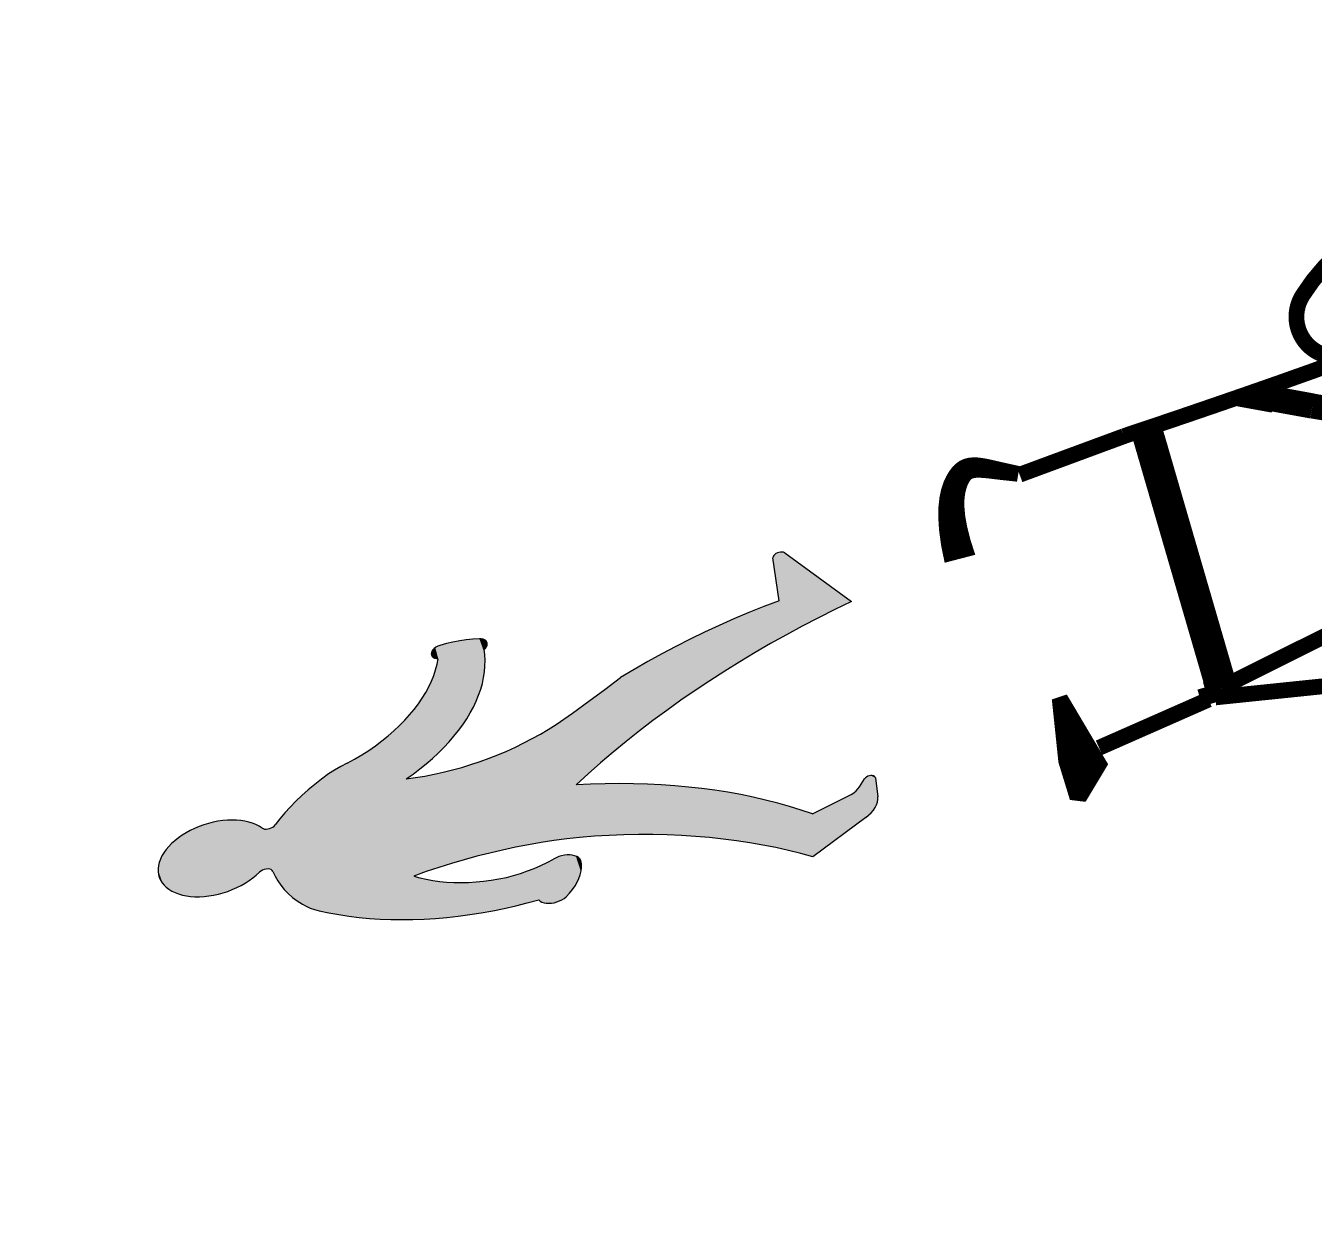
# Model space of a CAD drawing. Extents: x 421500 to 422711, y 436000 to 437000.
# Drawn here: x 421968.627 to 421970.405, y 436556.927 to 436558.573 of the extents above; entities that cross this region are included whole.
import ezdxf

# ---------------------------------------------------------------- set-up
doc = ezdxf.new("R2010")
doc.units = 0
doc.layers.get('0').update_dxf_attribs({"color": 210})
for name, color, linetype in [('Lines', 1, 'Continuous'), ('Pr-Kerb', 2, 'Continuous'), ('Pr-KerbEdge', 8, 'Continuous')]:
    doc.layers.add(name, color=color, linetype=linetype)

# ---------------------------------------------------------------- blocks, each defined once
blk = doc.blocks.new('1057S')
at = {"color": 0}
blk.add_line((-0.0634, 0.4198), (-0.0426, 0.3885), dxfattribs=at)
for points in [[(-0.2212, 1.0983, 0.0208, 0.0219, 0), (-0.2256, 1.1075, 0.0219, 0.0229, 0), (-0.2295, 1.1157, 0.0229, 0.0238, 0), (-0.233, 1.1229, 0.0238, 0.0245, 0), (-0.2361, 1.1292, 0.0245, 0.0252, 0), (-0.2388, 1.1348, 0.0252, 0.0258, 0), (-0.2411, 1.1398, 0.0258, 0.0263, 0), (-0.243, 1.1444, 0.0263, 0.0268, 0), (-0.2445, 1.1486, 0.0268, 0.0272, 0), (-0.2455, 1.1526, 0.0272, 0.0277, 0), (-0.2461, 1.1565, 0.0277, 0.0281, 0), (-0.2461, 1.1602, 0.0281, 0.0285, 0), (-0.2454, 1.164, 0.0285, 0.0289, 0), (-0.2439, 1.1677, 0.0289, 0.0294, 0), (-0.2416, 1.1714, 0.0294, 0.0299, 0), (-0.2384, 1.1753, 0.0299, 0.0305, 0), (-0.2342, 1.1793, 0.0305, 0.0313, 0), (-0.2288, 1.1835, 0.0313, 0.0321, 0), (-0.222, 1.1877, 0.0321, 0.0331, 0), (-0.2135, 1.1917, 0.0331, 0.0343, 0), (-0.203, 1.1954, 0.0343, 0.0357, 0), (-0.1902, 1.1986, 0.0357, 0.0374, 0), (-0.1749, 1.2011, 0.0374, 0.0394, 0), (-0.1566, 1.2028, 0.0394, 0.0417, 0), (-0.1352, 1.2034, 0.0417, 0.0417, 0)], [(0.0763, 1.1285, 0.0208, 0.0625, 0), (0.1717, 1.125, 0.0625, 0.0208, 0), (0.2147, 1.1434, 0.0208, 0.0208, 0)]]:
    blk.add_lwpolyline(points, format="xyseb", dxfattribs=at)
for points, const_width in [([(-0.2301, 0.951), (-0.2197, 1.0969)], 0.0208), ([(0.1345, 0.9406), (0.1553, 1.0969)], 0.0208), ([(-0.303, 0.3156), (-0.2888, 0.3622), (-0.2772, 0.4086), (-0.2678, 0.4547), (-0.2604, 0.5008), (-0.2545, 0.547), (-0.2499, 0.5936), (-0.2462, 0.6405), (-0.2431, 0.688), (-0.2403, 0.7359), (-0.2378, 0.7829), (-0.2356, 0.8273), (-0.2337, 0.8674), (-0.2322, 0.9015), (-0.2311, 0.9279), (-0.2304, 0.945), (-0.2301, 0.951)], 0.0208), ([(0.1241, 0.9198), (0.1241, 0.951)], 0.0125), ([(0.1345, 0.9198), (0.1345, 0.951)], 0.0125), ([(-0.2301, 0.9198), (0.1137, 0.9198)], 0.0417), ([(0.1104, 0.9308), (0.1246, 0.9308)], 0.0208), ([(0.2387, 0.3572), (0.1343, 0.9312)], 0.0208), ([(0.0407, 0.4614), (0.1241, 0.9198)], 0.0208), ([(-0.2093, 0.7531), (-0.2301, 0.7948)], 0.00833), ([(-0.2237, 0.7663), (-0.2287, 0.7776)], 0.0125), ([(-0.2268, 0.778), (-0.2281, 0.7818)], 0.00833), ([(-0.1989, 0.701), (-0.2301, 0.7635)], 0.0333), ([(-0.053, 0.3989), (-0.1989, 0.701)], 0.0329), ([(-0.053, 0.3989), (-0.1989, 0.701)], 0.0125), ([(-0.0239, 0.528), (-0.023, 0.5888)], 0.0417), ([(-0.0332, 0.5861), (-0.029, 0.5912), (-0.0248, 0.5947), (-0.0197, 0.5947), (-0.0168, 0.5917), (-0.0143, 0.5859)], 0.0125), ([(-0.0098, 0.4843), (-0.0292, 0.5398)], 0.0189), ([(-0.0634, 0.3989), (-0.053, 0.3677)], 0.0125), ([(0.2387, 0.3572), (0.2491, 0.3156)], 0.0208), ([(0.072, 0.3156), (0.2387, 0.3156)], 0.0417), ([(0.2491, 0.3156), (0.2387, 0.2947)], 0.0125), ([(0.0312, 0.1547), (0.0507, 0.1175)], 0.0189), ([(0.0507, 0.123), (0.0507, 0.065)], 0.0417), ([(0.0437, 0.0645), (0.0475, 0.0557), (0.053, 0.0547), (0.0577, 0.0609), (0.0627, 0.0713)], 0.0125)]:
    blk.add_lwpolyline(points, dxfattribs=dict(at, const_width=const_width))
at = {"color": 0, "const_width": 0.0208}
for points in [[(-0.303, 0.6906, 0.213749), (-0.3425, 0.6729, 0.093897), (-0.3915, 0.5914, 0.050566), (-0.4176, 0.4904, 0.037992), (-0.4282, 0.352, 0.037992), (-0.4176, 0.2137, 0.050566), (-0.3915, 0.1126, 0.093897), (-0.3425, 0.0312, 0.213749), (-0.303, 0.0135, 0.213749), (-0.2635, 0.0312, 0.093897), (-0.2146, 0.1126, 0.050566), (-0.1884, 0.2137, 0.037992), (-0.1779, 0.352, 0.037992), (-0.1884, 0.4904, 0.050566), (-0.2146, 0.5914, 0.093897), (-0.2635, 0.6729, 0.213749)], [(0.2387, 0.6906, 0.213749), (0.1992, 0.6729, 0.093897), (0.1502, 0.5914, 0.050566), (0.1241, 0.4904, 0.037992), (0.1136, 0.352, 0.037992), (0.1241, 0.2137, 0.050566), (0.1502, 0.1126, 0.093897), (0.1992, 0.0312, 0.213749), (0.2387, 0.0135, 0.213749), (0.2782, 0.0312, 0.093897), (0.3271, 0.1126, 0.050566), (0.3533, 0.2137, 0.037992), (0.3638, 0.352, 0.037992), (0.3533, 0.4904, 0.050566), (0.3271, 0.5914, 0.093897), (0.2782, 0.6729, 0.213749)], [(0.0095, 0.4823, 0.211848), (-0.0103, 0.4735, 0.094525), (-0.0347, 0.4334, 0.051213), (-0.0478, 0.3837, 0.038544), (-0.053, 0.3156, 0.038544), (-0.0478, 0.2475, 0.051213), (-0.0347, 0.1977, 0.094525), (-0.0103, 0.1577, 0.211848), (0.0095, 0.1489, 0.211848), (0.0293, 0.1577, 0.094525), (0.0537, 0.1977, 0.051213), (0.0667, 0.2475, 0.038544), (0.072, 0.3156, 0.038544), (0.0667, 0.3837, 0.051213), (0.0537, 0.4334, 0.094525), (0.0293, 0.4735, 0.211848)]]:
    blk.add_lwpolyline(points, format="xyb", close=True, dxfattribs=at)
at = {"color": 0}
for points in [[(-0.0383, 0.5868), (-0.0377, 0.5884), (-0.0371, 0.5898), (-0.0365, 0.5911), (-0.0358, 0.5922), (-0.0352, 0.5931), (-0.0346, 0.594), (-0.034, 0.5948), (-0.0334, 0.5955), (-0.0328, 0.5961), (-0.0322, 0.5967), (-0.0316, 0.5972), (-0.031, 0.5977), (-0.0305, 0.5981), (-0.0299, 0.5985), (-0.0293, 0.5989), (-0.0287, 0.5992), (-0.0281, 0.5995), (-0.0275, 0.5998), (-0.027, 0.6001), (-0.0264, 0.6004), (-0.0258, 0.6006), (-0.0252, 0.6007), (-0.0246, 0.6009), (-0.024, 0.601), (-0.0233, 0.601), (-0.0227, 0.601), (-0.0221, 0.601), (-0.0214, 0.6009), (-0.0208, 0.6008), (-0.0202, 0.6007), (-0.0196, 0.6005), (-0.0191, 0.6003), (-0.0186, 0.6001), (-0.0181, 0.5999), (-0.0176, 0.5996), (-0.0171, 0.5994), (-0.0167, 0.5991), (-0.0163, 0.5988), (-0.0159, 0.5984), (-0.0155, 0.5981), (-0.0152, 0.5978), (-0.0148, 0.5974), (-0.0144, 0.5971), (-0.0141, 0.5967), (-0.0137, 0.5963), (-0.0134, 0.5958), (-0.013, 0.5953), (-0.0126, 0.5947), (-0.0122, 0.5941), (-0.0118, 0.5934), (-0.0114, 0.5927), (-0.011, 0.5919), (-0.0105, 0.5911), (-0.0101, 0.5902), (-0.0096, 0.5893), (-0.0091, 0.5884)], [(0.0355, 0.065), (0.036, 0.0622), (0.0367, 0.0597), (0.0374, 0.0577), (0.0382, 0.0559), (0.0391, 0.0543), (0.04, 0.053), (0.0409, 0.0518), (0.0418, 0.0507), (0.0427, 0.0498), (0.0436, 0.0488), (0.0444, 0.048), (0.0453, 0.0472), (0.046, 0.0466), (0.0468, 0.0459), (0.0475, 0.0454), (0.0482, 0.045), (0.0488, 0.0446), (0.0494, 0.0443), (0.05, 0.0441), (0.0506, 0.044), (0.0511, 0.044), (0.0517, 0.044), (0.0523, 0.0442), (0.0529, 0.0444), (0.0535, 0.0446), (0.0541, 0.045), (0.0548, 0.0454), (0.0555, 0.046), (0.0563, 0.0467), (0.0571, 0.0474), (0.058, 0.0483), (0.0589, 0.0494), (0.0598, 0.0506), (0.0608, 0.052), (0.0619, 0.0535), (0.0631, 0.0553), (0.0643, 0.0573), (0.0656, 0.0596), (0.0669, 0.0621), (0.0684, 0.065)]]:
    blk.add_lwpolyline(points, dxfattribs=at)
for points in [[(-0.0387, 0.5873), (-0.0364, 0.5913), (-0.0334, 0.5962), (-0.0287, 0.5994)], [(-0.0334, 0.5962), (-0.0287, 0.5994), (-0.0241, 0.601), (-0.0184, 0.6006)], [(-0.0241, 0.601), (-0.0184, 0.6006), (-0.0148, 0.5982), (-0.0124, 0.5953)], [(-0.0148, 0.5982), (-0.0124, 0.5953), (-0.0101, 0.5909), (-0.0087, 0.5884)], [(0.0355, 0.0644), (0.0377, 0.0559), (0.0416, 0.0494), (0.0486, 0.0441)], [(0.0526, 0.0441), (0.0578, 0.0478), (0.0622, 0.0527), (0.0635, 0.0569)], [(0.0622, 0.0527), (0.0635, 0.0569), (0.0666, 0.0618), (0.0675, 0.065)], [(0.0416, 0.0494), (0.0486, 0.0441), (0.0526, 0.0441), (0.0578, 0.0478)]]:
    blk.add_solid(points, dxfattribs=at)
blk = doc.blocks.new('*U26')
at = {"linetype": 'Continuous'}
for points in [[(189.9161, 96.9712), (189.9133, 96.9686), (189.9591, 96.9709)], [(189.9591, 96.9709), (189.9133, 96.9686), (189.9619, 96.9683)], [(189.919, 96.9735), (189.9161, 96.9712), (189.9562, 96.9732)], [(189.9562, 96.9732), (189.9161, 96.9712), (189.9591, 96.9709)], [(189.9219, 96.9754), (189.919, 96.9735), (189.9532, 96.9752)], [(189.9532, 96.9752), (189.919, 96.9735), (189.9562, 96.9732)], [(189.925, 96.977), (189.9219, 96.9754), (189.9502, 96.9768)], [(189.9502, 96.9768), (189.9219, 96.9754), (189.9532, 96.9752)], [(189.9281, 96.9783), (189.925, 96.977), (189.9471, 96.9781)], [(189.9471, 96.9781), (189.925, 96.977), (189.9502, 96.9768)], [(189.9312, 96.9792), (189.9281, 96.9783), (189.944, 96.9791)], [(189.944, 96.9791), (189.9281, 96.9783), (189.9471, 96.9781)], [(189.9344, 96.9797), (189.9312, 96.9792), (189.9408, 96.9796)], [(189.9408, 96.9796), (189.9312, 96.9792), (189.944, 96.9791)], [(189.9376, 96.9798), (189.9344, 96.9797), (189.9408, 96.9796)], [(189.9034, 96.9553), (189.9013, 96.9513), (189.9717, 96.9548)], [(189.9717, 96.9548), (189.9013, 96.9513), (189.9738, 96.9508)], [(189.9057, 96.959), (189.9034, 96.9553), (189.9694, 96.9586)], [(189.9694, 96.9586), (189.9034, 96.9553), (189.9717, 96.9548)], [(189.9081, 96.9625), (189.9057, 96.959), (189.967, 96.9621)], [(189.967, 96.9621), (189.9057, 96.959), (189.9694, 96.9586)], [(189.9106, 96.9657), (189.9081, 96.9625), (189.9645, 96.9653)], [(189.9645, 96.9653), (189.9081, 96.9625), (189.967, 96.9621)], [(189.9133, 96.9686), (189.9106, 96.9657), (189.9619, 96.9683)], [(189.9619, 96.9683), (189.9106, 96.9657), (189.9645, 96.9653)], [(189.896, 96.938), (189.8947, 96.9332), (189.9789, 96.9374)], [(189.9789, 96.9374), (189.8947, 96.9332), (189.9803, 96.9325)], [(189.8976, 96.9426), (189.896, 96.938), (189.9774, 96.942)], [(189.9774, 96.942), (189.896, 96.938), (189.9789, 96.9374)], [(189.8994, 96.9471), (189.8976, 96.9426), (189.9757, 96.9465)], [(189.9757, 96.9465), (189.8976, 96.9426), (189.9774, 96.942)], [(189.9013, 96.9513), (189.8994, 96.9471), (189.9738, 96.9508)], [(189.9738, 96.9508), (189.8994, 96.9471), (189.9757, 96.9465)], [(189.8925, 96.9232), (189.8918, 96.918), (189.9824, 96.9225)], [(189.9824, 96.9225), (189.8918, 96.918), (189.9831, 96.9173)], [(189.8935, 96.9282), (189.8925, 96.9232), (189.9814, 96.9276)], [(189.9814, 96.9276), (189.8925, 96.9232), (189.9824, 96.9225)], [(189.8947, 96.9332), (189.8935, 96.9282), (189.9803, 96.9325)], [(189.9803, 96.9325), (189.8935, 96.9282), (189.9814, 96.9276)], [(189.8909, 96.9075), (189.8908, 96.9021), (189.9839, 96.9068)], [(189.9839, 96.9068), (189.8908, 96.9021), (189.984, 96.9015)], [(189.8912, 96.9128), (189.8909, 96.9075), (189.9836, 96.9121)], [(189.9836, 96.9121), (189.8909, 96.9075), (189.9839, 96.9068)], [(189.8918, 96.918), (189.8912, 96.9128), (189.9831, 96.9173)], [(189.9831, 96.9173), (189.8912, 96.9128), (189.9836, 96.9121)], [(189.8908, 96.9021), (189.8909, 96.8968), (189.984, 96.9015)], [(189.984, 96.9015), (189.8909, 96.8968), (189.9839, 96.8961)], [(189.8909, 96.8968), (189.8912, 96.8915), (189.9839, 96.8961)], [(189.9839, 96.8961), (189.8912, 96.8915), (189.9835, 96.8909)], [(189.8912, 96.8915), (189.8918, 96.8863), (189.9835, 96.8909)], [(189.9835, 96.8909), (189.8918, 96.8863), (189.9829, 96.8856)], [(189.8918, 96.8863), (189.8925, 96.8811), (189.9829, 96.8856)], [(189.9829, 96.8856), (189.8925, 96.8811), (189.9821, 96.8805)], [(189.8925, 96.8811), (189.8935, 96.8761), (189.9821, 96.8805)], [(189.9821, 96.8805), (189.8935, 96.8761), (189.9811, 96.8754)], [(189.8935, 96.8761), (189.8947, 96.8711), (189.9811, 96.8754)], [(189.9811, 96.8754), (189.8947, 96.8711), (189.9799, 96.8705)], [(189.8947, 96.8711), (189.8961, 96.8663), (189.9799, 96.8705)], [(189.9799, 96.8705), (189.8961, 96.8663), (189.9785, 96.8657)], [(189.8961, 96.8663), (189.8976, 96.8617), (189.9785, 96.8657)], [(189.9785, 96.8657), (189.8976, 96.8617), (189.9769, 96.8611)], [(189.8976, 96.8617), (189.8994, 96.8572), (189.9769, 96.8611)], [(189.9769, 96.8611), (189.8994, 96.8572), (189.9752, 96.8567)], [(189.8994, 96.8572), (189.9013, 96.853), (189.9752, 96.8567)], [(189.9752, 96.8567), (189.9013, 96.853), (189.9732, 96.8525)], [(189.9013, 96.853), (189.9034, 96.849), (189.9732, 96.8525)], [(189.9732, 96.8525), (189.9034, 96.849), (189.9725, 96.8509)], [(189.9725, 96.8509), (189.9034, 96.849), (189.9721, 96.8491)], [(189.9721, 96.8491), (189.9034, 96.849), (189.9718, 96.8472)], [(189.9034, 96.849), (189.9057, 96.8453), (189.9718, 96.8472)], [(189.9718, 96.8472), (189.9057, 96.8453), (189.9718, 96.8452)], [(189.9057, 96.8453), (189.9081, 96.8418), (189.9718, 96.8452)], [(189.9718, 96.8452), (189.9081, 96.8418), (189.9719, 96.8433)], [(189.9719, 96.8433), (189.9081, 96.8418), (189.9723, 96.8415)], [(189.9081, 96.8418), (189.9107, 96.8386), (189.9723, 96.8415)], [(189.9723, 96.8415), (189.9107, 96.8386), (189.9729, 96.8398)], [(189.9729, 96.8398), (189.9107, 96.8386), (189.9736, 96.8383)], [(189.9107, 96.8386), (189.9133, 96.8357), (189.9736, 96.8383)], [(189.9736, 96.8383), (189.9133, 96.8357), (189.9745, 96.837)], [(189.9745, 96.837), (189.9133, 96.8357), (189.9756, 96.8361)], [(189.9756, 96.8361), (189.9133, 96.8357), (189.9767, 96.8355)], [(189.9133, 96.8357), (189.9161, 96.8331), (189.9767, 96.8355)], [(189.9767, 96.8355), (189.9161, 96.8331), (189.9778, 96.8353)], [(189.9778, 96.8353), (189.9161, 96.8331), (189.9829, 96.8348)], [(189.9829, 96.8348), (189.9161, 96.8331), (189.9879, 96.834)], [(189.9879, 96.834), (189.9161, 96.8331), (189.9929, 96.8329)], [(189.9161, 96.8331), (189.919, 96.8308), (189.9929, 96.8329)], [(189.9929, 96.8329), (189.919, 96.8308), (189.9979, 96.8314)], [(189.9979, 96.8314), (189.919, 96.8308), (190.0029, 96.8296)], [(189.919, 96.8308), (189.92, 96.8299), (190.0029, 96.8296)], [(189.92, 96.8299), (189.9209, 96.8287), (190.0029, 96.8296)], [(190.0029, 96.8296), (189.9209, 96.8287), (190.0078, 96.8275)], [(189.9209, 96.8287), (189.9217, 96.8272), (190.0078, 96.8275)], [(190.0078, 96.8275), (189.9217, 96.8272), (190.0126, 96.825)], [(189.9217, 96.8272), (189.9222, 96.8255), (190.0126, 96.825)], [(189.9225, 96.818), (189.9221, 96.8162), (190.0267, 96.8157)], [(189.9222, 96.8255), (189.9226, 96.8237), (190.0126, 96.825)], [(189.9228, 96.8199), (189.9225, 96.818), (190.0221, 96.8191)], [(190.0221, 96.8191), (189.9225, 96.818), (190.0267, 96.8157)], [(190.0126, 96.825), (189.9226, 96.8237), (190.0174, 96.8222)], [(189.9226, 96.8237), (189.9228, 96.8218), (190.0174, 96.8222)], [(190.0174, 96.8222), (189.9228, 96.8218), (190.0221, 96.8191)], [(189.9228, 96.8218), (189.9228, 96.8199), (190.0221, 96.8191)], [(189.9161, 96.8064), (189.9116, 96.7992), (190.0392, 96.8038)], [(190.0392, 96.8038), (189.9116, 96.7992), (190.0416, 96.8006)], [(189.9206, 96.8132), (189.9161, 96.8064), (190.0312, 96.8119)], [(190.0312, 96.8119), (189.9161, 96.8064), (190.034, 96.8094)], [(190.034, 96.8094), (189.9161, 96.8064), (190.0366, 96.8067)], [(190.0366, 96.8067), (189.9161, 96.8064), (190.0392, 96.8038)], [(189.9214, 96.8146), (189.9206, 96.8132), (190.0312, 96.8119)], [(189.9221, 96.8162), (189.9214, 96.8146), (190.0267, 96.8157)], [(190.0267, 96.8157), (189.9214, 96.8146), (190.0312, 96.8119)], [(189.9032, 96.7842), (189.8992, 96.7764), (190.0568, 96.7756)], [(189.9073, 96.7919), (189.9032, 96.7842), (190.0516, 96.7848)], [(190.0516, 96.7848), (189.9032, 96.7842), (190.0568, 96.7756)], [(189.9116, 96.7992), (189.9073, 96.7919), (190.044, 96.7973)], [(190.044, 96.7973), (189.9073, 96.7919), (190.0463, 96.7937)], [(190.0463, 96.7937), (189.9073, 96.7919), (190.0516, 96.7848)], [(190.0416, 96.8006), (189.9116, 96.7992), (190.044, 96.7973)], [(189.8954, 96.7683), (189.8917, 96.76), (190.0618, 96.7661)], [(189.8992, 96.7764), (189.8954, 96.7683), (190.0568, 96.7756)], [(190.0568, 96.7756), (189.8954, 96.7683), (190.0618, 96.7661)], [(189.8882, 96.7515), (189.8849, 96.7428), (190.0712, 96.7466)], [(189.8917, 96.76), (189.8882, 96.7515), (190.0666, 96.7565)], [(190.0666, 96.7565), (189.8882, 96.7515), (190.0712, 96.7466)], [(190.0618, 96.7661), (189.8917, 96.76), (190.0666, 96.7565)], [(189.8818, 96.734), (189.8789, 96.7249), (190.08, 96.7261)], [(189.8849, 96.7428), (189.8818, 96.734), (190.0757, 96.7364)], [(190.0757, 96.7364), (189.8818, 96.734), (190.08, 96.7261)], [(190.0712, 96.7466), (189.8849, 96.7428), (190.0757, 96.7364)], [(189.8774, 96.7196), (189.8762, 96.7142), (190.0842, 96.7156)], [(189.8789, 96.7249), (189.8774, 96.7196), (190.0842, 96.7156)], [(190.08, 96.7261), (189.8789, 96.7249), (190.0842, 96.7156)], [(189.8742, 96.703), (189.8735, 96.6973), (190.0919, 96.6939)], [(189.8751, 96.7087), (189.8742, 96.703), (190.0881, 96.7049)], [(190.0881, 96.7049), (189.8742, 96.703), (190.0919, 96.6939)], [(189.8762, 96.7142), (189.8751, 96.7087), (190.0881, 96.7049)], [(190.0842, 96.7156), (189.8762, 96.7142), (190.0881, 96.7049)], [(189.8718, 96.6885), (189.87, 96.6799), (190.0954, 96.6829)], [(190.0954, 96.6829), (189.87, 96.6799), (190.0988, 96.6716)], [(189.8735, 96.6973), (189.8718, 96.6885), (190.0919, 96.6939)], [(190.0919, 96.6939), (189.8718, 96.6885), (190.0954, 96.6829)], [(189.8679, 96.6713), (189.8657, 96.6629), (190.0423, 96.661)], [(189.87, 96.6799), (189.8679, 96.6713), (190.0988, 96.6716)], [(190.0988, 96.6716), (189.8679, 96.6713), (190.102, 96.6602)], [(189.8679, 96.6713), (190.0423, 96.661), (190.102, 96.6602)], [(189.8632, 96.6547), (189.8606, 96.6466), (190.042, 96.6468)], [(189.8657, 96.6629), (189.8632, 96.6547), (190.0423, 96.661)], [(190.0423, 96.661), (189.8632, 96.6547), (190.042, 96.6468)], [(190.0423, 96.661), (190.0459, 96.6557), (190.102, 96.6602)], [(190.102, 96.6602), (190.0459, 96.6557), (190.105, 96.6486)], [(190.0459, 96.6557), (190.0494, 96.6502), (190.105, 96.6486)], [(190.0494, 96.6502), (190.0528, 96.6444), (190.105, 96.6486)], [(190.105, 96.6486), (190.0528, 96.6444), (190.1078, 96.6369)], [(189.8547, 96.631), (189.8515, 96.6235), (189.9176, 96.63)], [(189.8577, 96.6387), (189.8547, 96.631), (190.0419, 96.6326)], [(190.0419, 96.6326), (189.8547, 96.631), (189.9176, 96.63)], [(189.8606, 96.6466), (189.8577, 96.6387), (190.0419, 96.6326)], [(190.042, 96.6468), (189.8606, 96.6466), (190.0419, 96.6326)], [(190.0419, 96.6326), (189.9176, 96.63), (190.042, 96.6184)], [(190.0528, 96.6444), (190.056, 96.6385), (190.1078, 96.6369)], [(190.056, 96.6385), (190.059, 96.6323), (190.1078, 96.6369)], [(190.1078, 96.6369), (190.059, 96.6323), (190.1103, 96.6251)], [(190.059, 96.6323), (190.0619, 96.6259), (190.1103, 96.6251)], [(189.8481, 96.6162), (189.8445, 96.6092), (189.9121, 96.6125)], [(189.8515, 96.6235), (189.8481, 96.6162), (189.9149, 96.6211)], [(189.9149, 96.6211), (189.8481, 96.6162), (189.9121, 96.6125)], [(189.9176, 96.63), (189.8515, 96.6235), (189.9149, 96.6211)], [(189.9176, 96.63), (189.9194, 96.6202), (190.042, 96.6184)], [(189.9194, 96.6202), (189.921, 96.6103), (190.042, 96.6184)], [(190.042, 96.6184), (189.921, 96.6103), (190.0423, 96.6042)], [(190.0619, 96.6259), (190.0647, 96.6193), (190.1103, 96.6251)], [(190.1103, 96.6251), (190.0647, 96.6193), (190.1127, 96.6131)], [(190.0647, 96.6193), (190.0673, 96.6125), (190.1127, 96.6131)], [(189.8408, 96.6024), (189.8369, 96.5958), (189.9058, 96.5958)], [(189.8445, 96.6092), (189.8408, 96.6024), (189.9091, 96.604)], [(189.9091, 96.604), (189.8408, 96.6024), (189.9058, 96.5958)], [(189.9121, 96.6125), (189.8445, 96.6092), (189.9091, 96.604)], [(189.921, 96.6103), (189.9225, 96.6004), (190.0423, 96.6042)], [(190.0423, 96.6042), (189.9225, 96.6004), (190.0429, 96.59)], [(189.9225, 96.6004), (189.9237, 96.5903), (190.0429, 96.59)], [(190.1127, 96.6131), (190.0673, 96.6125), (190.1149, 96.6011)], [(190.0673, 96.6125), (190.0697, 96.6056), (190.1149, 96.6011)], [(190.0697, 96.6056), (190.0719, 96.5985), (190.1149, 96.6011)], [(190.1149, 96.6011), (190.0719, 96.5985), (190.1168, 96.5889)], [(190.0719, 96.5985), (190.074, 96.5913), (190.1168, 96.5889)], [(189.8287, 96.5835), (189.8244, 96.5777), (189.8989, 96.5798)], [(189.8329, 96.5895), (189.8287, 96.5835), (189.9025, 96.5877)], [(189.9025, 96.5877), (189.8287, 96.5835), (189.8989, 96.5798)], [(189.9058, 96.5958), (189.8329, 96.5895), (189.9025, 96.5877)], [(189.8369, 96.5958), (189.8329, 96.5895), (189.9058, 96.5958)], [(189.9237, 96.5903), (189.9247, 96.5802), (190.0429, 96.59)], [(190.0429, 96.59), (189.9247, 96.5802), (190.0437, 96.5758)], [(189.9247, 96.5802), (189.9255, 96.5701), (190.0437, 96.5758)], [(190.074, 96.5913), (190.0759, 96.5839), (190.1168, 96.5889)], [(190.1168, 96.5889), (190.0759, 96.5839), (190.1186, 96.5767)], [(190.0759, 96.5839), (190.0776, 96.5764), (190.1186, 96.5767)], [(189.8154, 96.5671), (189.8107, 96.5622), (189.8912, 96.5648)], [(189.8912, 96.5648), (189.8107, 96.5622), (189.8872, 96.5576)], [(189.82, 96.5723), (189.8154, 96.5671), (189.8951, 96.5722)], [(189.8951, 96.5722), (189.8154, 96.5671), (189.8912, 96.5648)], [(189.8244, 96.5777), (189.82, 96.5723), (189.8951, 96.5722)], [(189.8989, 96.5798), (189.8244, 96.5777), (189.8951, 96.5722)], [(190.0437, 96.5758), (189.9255, 96.5701), (190.0446, 96.5617)], [(189.9255, 96.5701), (189.926, 96.5599), (190.0446, 96.5617)], [(190.1186, 96.5767), (190.0776, 96.5764), (190.1201, 96.5644)], [(190.0776, 96.5764), (190.0792, 96.5688), (190.1201, 96.5644)], [(190.0792, 96.5688), (190.0805, 96.5611), (190.1201, 96.5644)], [(190.1201, 96.5644), (190.0805, 96.5611), (190.1214, 96.552)], [(189.7702, 96.5461), (189.769, 96.5452), (189.7766, 96.5457)], [(189.7714, 96.5467), (189.7702, 96.5461), (189.7754, 96.5464)], [(189.7754, 96.5464), (189.7702, 96.5461), (189.7766, 96.5457)], [(189.7741, 96.5469), (189.7714, 96.5467), (189.7754, 96.5464)], [(189.7728, 96.5469), (189.7714, 96.5467), (189.7741, 96.5469)], [(189.7909, 96.546), (189.7857, 96.5428), (189.8786, 96.5441)], [(189.796, 96.5496), (189.7909, 96.546), (189.8786, 96.5441)], [(189.801, 96.5535), (189.796, 96.5496), (189.8829, 96.5507)], [(189.8829, 96.5507), (189.796, 96.5496), (189.8786, 96.5441)], [(189.8059, 96.5577), (189.801, 96.5535), (189.8872, 96.5576)], [(189.8872, 96.5576), (189.801, 96.5535), (189.8829, 96.5507)], [(189.8107, 96.5622), (189.8059, 96.5577), (189.8872, 96.5576)], [(190.0446, 96.5617), (189.926, 96.5599), (190.0458, 96.5476)], [(189.926, 96.5599), (189.9264, 96.5497), (190.0458, 96.5476)], [(189.9264, 96.5497), (189.9265, 96.5395), (190.0458, 96.5476)], [(190.0458, 96.5476), (189.9265, 96.5395), (190.0472, 96.5336)], [(190.0805, 96.5611), (190.0816, 96.5533), (190.1214, 96.552)], [(190.0816, 96.5533), (190.0826, 96.5454), (190.1214, 96.552)], [(190.1214, 96.552), (190.0826, 96.5454), (190.1225, 96.5395)], [(189.7646, 96.5348), (189.7645, 96.5326), (189.8694, 96.5316)], [(189.7645, 96.5326), (189.7649, 96.5258), (189.8694, 96.5316)], [(189.7649, 96.5369), (189.7646, 96.5348), (189.8694, 96.5316)], [(189.7654, 96.539), (189.7649, 96.5369), (189.8741, 96.5377)], [(189.8741, 96.5377), (189.7649, 96.5369), (189.8694, 96.5316)], [(189.8694, 96.5316), (189.7649, 96.5258), (189.8646, 96.5258)], [(189.7661, 96.5408), (189.7654, 96.539), (189.7805, 96.5399)], [(189.7805, 96.5399), (189.7654, 96.539), (189.8741, 96.5377)], [(189.7669, 96.5425), (189.7661, 96.5408), (189.7797, 96.5417)], [(189.7797, 96.5417), (189.7661, 96.5408), (189.7805, 96.5399)], [(189.7679, 96.544), (189.7669, 96.5425), (189.7788, 96.5433)], [(189.7788, 96.5433), (189.7669, 96.5425), (189.7797, 96.5417)], [(189.769, 96.5452), (189.7679, 96.544), (189.7778, 96.5446)], [(189.7778, 96.5446), (189.7679, 96.544), (189.7788, 96.5433)], [(189.7766, 96.5457), (189.769, 96.5452), (189.7778, 96.5446)], [(189.7857, 96.5428), (189.7805, 96.5399), (189.8741, 96.5377)], [(189.8786, 96.5441), (189.7857, 96.5428), (189.8741, 96.5377)], [(189.9265, 96.5292), (189.9262, 96.519), (190.0488, 96.5197)], [(189.9265, 96.5395), (189.9265, 96.5292), (190.0472, 96.5336)], [(190.0472, 96.5336), (189.9265, 96.5292), (190.0488, 96.5197)], [(190.0826, 96.5454), (190.0831, 96.538), (190.1225, 96.5395)], [(190.1225, 96.5395), (190.0831, 96.538), (190.1234, 96.527)], [(190.0831, 96.538), (190.0833, 96.5306), (190.1234, 96.527)], [(190.0833, 96.5306), (190.0834, 96.5231), (190.1234, 96.527)], [(189.7649, 96.5258), (189.7654, 96.5191), (189.8597, 96.5203)], [(189.8646, 96.5258), (189.7649, 96.5258), (189.8597, 96.5203)], [(189.8597, 96.5203), (189.7654, 96.5191), (189.8547, 96.5151)], [(189.7654, 96.5191), (189.7662, 96.5124), (189.8547, 96.5151)], [(189.8547, 96.5151), (189.7662, 96.5124), (189.8496, 96.5103)], [(189.7662, 96.5124), (189.7671, 96.5057), (189.8496, 96.5103)], [(189.9262, 96.519), (189.9257, 96.5088), (190.0507, 96.5058)], [(190.0488, 96.5197), (189.9262, 96.519), (190.0507, 96.5058)], [(190.0832, 96.5157), (190.0828, 96.5082), (190.1241, 96.5145)], [(190.1241, 96.5145), (190.0828, 96.5082), (190.1256, 96.5136)], [(190.1256, 96.5136), (190.0828, 96.5082), (190.1271, 96.5124)], [(190.1271, 96.5124), (190.0828, 96.5082), (190.1285, 96.5109)], [(190.0834, 96.5231), (190.0832, 96.5157), (190.1241, 96.5145)], [(190.1234, 96.527), (190.0834, 96.5231), (190.1241, 96.5145)], [(189.8496, 96.5103), (189.7671, 96.5057), (189.8443, 96.5057)], [(189.7671, 96.5057), (189.7682, 96.4992), (189.8443, 96.5057)], [(189.8443, 96.5057), (189.7682, 96.4992), (189.839, 96.5015)], [(189.839, 96.5015), (189.7682, 96.4992), (189.8335, 96.4975)], [(189.7682, 96.4992), (189.7695, 96.4927), (189.8335, 96.4975)], [(189.8335, 96.4975), (189.7695, 96.4927), (189.828, 96.494)], [(189.925, 96.4986), (189.9241, 96.4885), (190.0527, 96.492)], [(189.9257, 96.5088), (189.925, 96.4986), (190.0507, 96.5058)], [(190.0507, 96.5058), (189.925, 96.4986), (190.0527, 96.492)], [(190.0822, 96.5008), (190.0814, 96.4935), (190.1334, 96.5)], [(190.1334, 96.5), (190.0814, 96.4935), (190.1338, 96.4974)], [(190.1338, 96.4974), (190.0814, 96.4935), (190.1341, 96.4947)], [(190.0828, 96.5082), (190.0822, 96.5008), (190.1309, 96.5072)], [(190.1309, 96.5072), (190.0822, 96.5008), (190.1319, 96.505)], [(190.1319, 96.505), (190.0822, 96.5008), (190.1328, 96.5026)], [(190.1328, 96.5026), (190.0822, 96.5008), (190.1334, 96.5)], [(190.1285, 96.5109), (190.0828, 96.5082), (190.1298, 96.5092)], [(190.1298, 96.5092), (190.0828, 96.5082), (190.1309, 96.5072)], [(189.828, 96.494), (189.7695, 96.4927), (189.8225, 96.4907)], [(189.7695, 96.4927), (189.771, 96.4864), (189.8225, 96.4907)], [(189.8225, 96.4907), (189.771, 96.4864), (189.8168, 96.4878)], [(189.8168, 96.4878), (189.771, 96.4864), (189.8111, 96.4853)], [(189.771, 96.4864), (189.7727, 96.4802), (189.8111, 96.4853)], [(189.8111, 96.4853), (189.7727, 96.4802), (189.8053, 96.4831)], [(189.8053, 96.4831), (189.7727, 96.4802), (189.7995, 96.4813)], [(189.7995, 96.4813), (189.7727, 96.4802), (189.7937, 96.4798)], [(189.7727, 96.4802), (189.7733, 96.4783), (189.7937, 96.4798)], [(189.7937, 96.4798), (189.7733, 96.4783), (189.7878, 96.4787)], [(189.7878, 96.4787), (189.7733, 96.4783), (189.787, 96.4769)], [(189.7733, 96.4783), (189.7741, 96.4766), (189.787, 96.4769)], [(189.9229, 96.4785), (189.9216, 96.4685), (190.0549, 96.4783)], [(190.0549, 96.4783), (189.9216, 96.4685), (190.0574, 96.4647)], [(189.9241, 96.4885), (189.9229, 96.4785), (190.0549, 96.4783)], [(190.0527, 96.492), (189.9241, 96.4885), (190.0549, 96.4783)], [(190.0791, 96.4791), (190.0786, 96.4762), (190.1315, 96.479)], [(190.1315, 96.479), (190.0786, 96.4762), (190.1293, 96.4748)], [(190.0804, 96.4863), (190.0791, 96.4791), (190.1331, 96.4838)], [(190.1331, 96.4838), (190.0791, 96.4791), (190.1324, 96.4814)], [(190.1324, 96.4814), (190.0791, 96.4791), (190.1315, 96.479)], [(190.0814, 96.4935), (190.0804, 96.4863), (190.1342, 96.4919)], [(190.1342, 96.4919), (190.0804, 96.4863), (190.134, 96.4891)], [(190.134, 96.4891), (190.0804, 96.4863), (190.1337, 96.4865)], [(190.1337, 96.4865), (190.0804, 96.4863), (190.1331, 96.4838)], [(190.1341, 96.4947), (190.0814, 96.4935), (190.1342, 96.4919)], [(189.787, 96.4769), (189.7741, 96.4766), (189.7861, 96.4754)], [(189.7741, 96.4766), (189.7751, 96.4751), (189.7861, 96.4754)], [(189.7861, 96.4754), (189.7751, 96.4751), (189.785, 96.4741)], [(189.7751, 96.4751), (189.7762, 96.4739), (189.785, 96.4741)], [(189.785, 96.4741), (189.7762, 96.4739), (189.7838, 96.4731)], [(189.7762, 96.4739), (189.7774, 96.4729), (189.7838, 96.4731)], [(189.7838, 96.4731), (189.7774, 96.4729), (189.7826, 96.4724)], [(189.7774, 96.4729), (189.7787, 96.4723), (189.7826, 96.4724)], [(189.7826, 96.4724), (189.7787, 96.4723), (189.7813, 96.472)], [(189.7787, 96.4723), (189.78, 96.472), (189.7813, 96.472)], [(189.9216, 96.4685), (189.9201, 96.4586), (190.0574, 96.4647)], [(190.0574, 96.4647), (189.9201, 96.4586), (190.06, 96.4511)], [(190.0784, 96.4733), (190.0783, 96.4703), (190.1269, 96.4707)], [(190.1269, 96.4707), (190.0783, 96.4703), (190.1243, 96.4669)], [(190.0783, 96.4703), (190.0784, 96.4673), (190.1243, 96.4669)], [(190.0786, 96.4762), (190.0784, 96.4733), (190.1293, 96.4748)], [(190.1293, 96.4748), (190.0784, 96.4733), (190.1269, 96.4707)], [(190.0784, 96.4673), (190.0788, 96.4644), (190.1243, 96.4669)], [(190.1243, 96.4669), (190.0788, 96.4644), (190.1216, 96.4634)], [(190.0788, 96.4644), (190.0793, 96.4616), (190.1216, 96.4634)], [(190.1216, 96.4634), (190.0793, 96.4616), (190.1188, 96.4602)], [(190.0793, 96.4616), (190.08, 96.4589), (190.1188, 96.4602)], [(189.9183, 96.4488), (189.9163, 96.4391), (190.0628, 96.4377)], [(189.9201, 96.4586), (189.9183, 96.4488), (190.06, 96.4511)], [(190.06, 96.4511), (189.9183, 96.4488), (190.0628, 96.4377)], [(190.1188, 96.4602), (190.08, 96.4589), (190.1159, 96.4572)], [(190.08, 96.4589), (190.081, 96.4563), (190.1159, 96.4572)], [(190.1159, 96.4572), (190.081, 96.4563), (190.1129, 96.4546)], [(190.081, 96.4563), (190.0821, 96.454), (190.1129, 96.4546)], [(190.1129, 96.4546), (190.0821, 96.454), (190.1098, 96.4522)], [(190.0821, 96.454), (190.0833, 96.4519), (190.1098, 96.4522)], [(190.1098, 96.4522), (190.0833, 96.4519), (190.1066, 96.4502)], [(190.0833, 96.4519), (190.0847, 96.45), (190.1066, 96.4502)], [(190.1066, 96.4502), (190.0847, 96.45), (190.1033, 96.4485)], [(190.0847, 96.45), (190.0863, 96.4485), (190.1033, 96.4485)], [(190.0863, 96.4485), (190.0879, 96.4472), (190.1, 96.4472)], [(190.1033, 96.4485), (190.0863, 96.4485), (190.1, 96.4472)], [(190.0879, 96.4472), (190.0896, 96.4463), (190.1, 96.4472)], [(190.1, 96.4472), (190.0896, 96.4463), (190.0967, 96.4461)], [(190.0896, 96.4463), (190.0913, 96.4458), (190.0967, 96.4461)], [(190.0967, 96.4461), (190.0913, 96.4458), (190.0949, 96.4457)], [(190.0913, 96.4458), (190.0931, 96.4455), (190.0949, 96.4457)], [(189.9142, 96.4295), (189.9118, 96.42), (190.0665, 96.423)], [(189.9163, 96.4391), (189.9142, 96.4295), (190.0628, 96.4377)], [(190.0628, 96.4377), (189.9142, 96.4295), (190.0665, 96.423)], [(189.9957, 96.42), (189.9058, 96.3996), (189.9887, 96.4044)], [(189.9118, 96.42), (189.9058, 96.3996), (189.9957, 96.42)], [(190.0665, 96.423), (189.9118, 96.42), (189.9957, 96.42)], [(190.0665, 96.423), (189.9957, 96.42), (190.0704, 96.4083)], [(189.9957, 96.42), (189.9997, 96.4056), (190.0704, 96.4083)], [(189.9058, 96.3996), (189.8996, 96.3794), (189.9819, 96.3887)], [(189.9887, 96.4044), (189.9058, 96.3996), (189.9819, 96.3887)], [(190.0704, 96.4083), (189.9997, 96.4056), (190.0744, 96.3938)], [(189.9997, 96.4056), (190.0039, 96.3913), (190.0744, 96.3938)], [(190.0744, 96.3938), (190.0039, 96.3913), (190.0786, 96.3794)], [(189.8996, 96.3794), (189.8932, 96.3593), (189.9752, 96.3727)], [(189.9819, 96.3887), (189.8996, 96.3794), (189.9752, 96.3727)], [(190.0039, 96.3913), (190.0083, 96.3772), (190.0786, 96.3794)], [(190.0786, 96.3794), (190.0083, 96.3772), (190.0831, 96.3652)], [(190.0083, 96.3772), (190.0129, 96.3632), (190.0831, 96.3652)], [(189.8932, 96.3593), (189.8867, 96.3394), (189.9688, 96.3566)], [(189.9752, 96.3727), (189.8932, 96.3593), (189.9688, 96.3566)], [(190.0831, 96.3652), (190.0129, 96.3632), (190.0877, 96.3512)], [(190.0129, 96.3632), (190.0176, 96.3495), (190.0877, 96.3512)], [(189.9688, 96.3566), (189.8867, 96.3394), (189.9625, 96.3402)], [(190.0877, 96.3512), (190.0176, 96.3495), (190.0925, 96.3373)], [(190.0176, 96.3495), (190.0225, 96.3359), (190.0925, 96.3373)], [(189.8867, 96.3394), (189.8799, 96.3196), (189.9564, 96.3236)], [(189.9625, 96.3402), (189.8867, 96.3394), (189.9564, 96.3236)], [(190.0925, 96.3373), (190.0225, 96.3359), (190.0974, 96.3236)], [(190.0225, 96.3359), (190.0276, 96.3224), (190.0974, 96.3236)], [(189.8799, 96.3196), (189.8766, 96.3049), (189.9506, 96.3069)], [(189.9564, 96.3236), (189.8799, 96.3196), (189.9506, 96.3069)], [(190.0974, 96.3236), (190.0276, 96.3224), (190.1026, 96.3101)], [(190.0276, 96.3224), (190.0329, 96.3092), (190.1026, 96.3101)], [(190.1026, 96.3101), (190.0329, 96.3092), (190.1079, 96.2968)], [(190.0329, 96.3092), (190.0383, 96.2961), (190.1079, 96.2968)], [(189.8766, 96.3049), (189.8734, 96.29), (189.9448, 96.29)], [(189.9506, 96.3069), (189.8766, 96.3049), (189.9448, 96.29)], [(190.1079, 96.2968), (190.0383, 96.2961), (190.1134, 96.2836)], [(190.0383, 96.2961), (190.0439, 96.2833), (190.1134, 96.2836)], [(189.8705, 96.275), (189.8677, 96.2599), (189.9393, 96.2729)], [(189.9448, 96.29), (189.8705, 96.275), (189.9393, 96.2729)], [(189.8734, 96.29), (189.8705, 96.275), (189.9448, 96.29)], [(190.1134, 96.2836), (190.0439, 96.2833), (190.1191, 96.2707)], [(190.0439, 96.2833), (190.0497, 96.2706), (190.1191, 96.2707)], [(189.8677, 96.2599), (189.8651, 96.2447), (189.934, 96.2556)], [(189.9393, 96.2729), (189.8677, 96.2599), (189.934, 96.2556)], [(190.1191, 96.2707), (190.0497, 96.2706), (190.1249, 96.258)], [(190.0497, 96.2706), (190.0556, 96.2581), (190.1249, 96.258)], [(190.0556, 96.2581), (190.0617, 96.2459), (190.1249, 96.258)], [(190.1249, 96.258), (190.0617, 96.2459), (190.1309, 96.2455)], [(189.8651, 96.2447), (189.8627, 96.2295), (189.9289, 96.2382)], [(189.934, 96.2556), (189.8651, 96.2447), (189.9289, 96.2382)], [(190.0617, 96.2459), (190.0679, 96.2339), (190.1309, 96.2455)], [(190.1309, 96.2455), (190.0679, 96.2339), (190.1371, 96.2332)], [(189.8627, 96.2295), (189.8605, 96.2141), (189.924, 96.2206)], [(189.9289, 96.2382), (189.8627, 96.2295), (189.924, 96.2206)], [(190.0679, 96.2339), (190.0743, 96.2221), (190.1371, 96.2332)], [(190.1371, 96.2332), (190.0743, 96.2221), (190.1434, 96.2211)], [(189.8605, 96.2141), (189.8585, 96.1987), (189.9193, 96.2028)], [(189.924, 96.2206), (189.8605, 96.2141), (189.9193, 96.2028)], [(190.0743, 96.2221), (190.0808, 96.2105), (190.1434, 96.2211)], [(190.1434, 96.2211), (190.0808, 96.2105), (190.1498, 96.2093)], [(190.0808, 96.2105), (190.0875, 96.1992), (190.1498, 96.2093)], [(190.1498, 96.2093), (190.0875, 96.1992), (190.1565, 96.1977)], [(189.8585, 96.1987), (189.8567, 96.1832), (189.9147, 96.1849)], [(189.9193, 96.2028), (189.8585, 96.1987), (189.9147, 96.1849)], [(190.0875, 96.1992), (190.0943, 96.1881), (190.1565, 96.1977)], [(190.1565, 96.1977), (190.0943, 96.1881), (190.1632, 96.1864)], [(189.8567, 96.1832), (189.8551, 96.1677), (189.9104, 96.1669)], [(189.9147, 96.1849), (189.8567, 96.1832), (189.9104, 96.1669)], [(190.0943, 96.1881), (190.1013, 96.1772), (190.1632, 96.1864)], [(190.1632, 96.1864), (190.1013, 96.1772), (190.1702, 96.1753)], [(190.1013, 96.1772), (190.1084, 96.1666), (190.1702, 96.1753)], [(190.1702, 96.1753), (190.1084, 96.1666), (190.1772, 96.1644)], [(189.8551, 96.1677), (189.8536, 96.1521), (189.9104, 96.1669)], [(189.9104, 96.1669), (189.8536, 96.1521), (189.9063, 96.1487)], [(190.1084, 96.1666), (190.1156, 96.1563), (190.1772, 96.1644)], [(190.1772, 96.1644), (190.1156, 96.1563), (190.1844, 96.1539)], [(190.1156, 96.1563), (190.123, 96.1462), (190.1844, 96.1539)], [(189.8536, 96.1521), (189.8524, 96.1365), (189.9063, 96.1487)], [(189.9063, 96.1487), (189.8524, 96.1365), (189.9024, 96.1305)], [(190.1844, 96.1539), (190.123, 96.1462), (190.1305, 96.1364)], [(190.1844, 96.1539), (190.1305, 96.1364), (190.1572, 96.0715)], [(189.8524, 96.1365), (189.8513, 96.1208), (189.9024, 96.1305)], [(189.9024, 96.1305), (189.8513, 96.1208), (189.8987, 96.1121)], [(190.1305, 96.1364), (190.1229, 96.0839), (190.1572, 96.0715)], [(189.8504, 96.1051), (189.8498, 96.0893), (189.8952, 96.0935)], [(189.8513, 96.1208), (189.8504, 96.1051), (189.8987, 96.1121)], [(189.8987, 96.1121), (189.8504, 96.1051), (189.8952, 96.0935)], [(189.8498, 96.0893), (189.7934, 96.0793), (189.8919, 96.0749)], [(189.8952, 96.0935), (189.8498, 96.0893), (189.8919, 96.0749)], [(189.7893, 96.0725), (189.7891, 96.0708), (189.8888, 96.0562)], [(189.7891, 96.0708), (189.7892, 96.0691), (189.8888, 96.0562)], [(189.7896, 96.0741), (189.7893, 96.0725), (189.8888, 96.0562)], [(189.7901, 96.0756), (189.7896, 96.0741), (189.8919, 96.0749)], [(189.8919, 96.0749), (189.7896, 96.0741), (189.8888, 96.0562)], [(189.7907, 96.0769), (189.7901, 96.0756), (189.8919, 96.0749)], [(189.7915, 96.078), (189.7907, 96.0769), (189.8919, 96.0749)], [(189.7924, 96.0788), (189.7915, 96.078), (189.8919, 96.0749)], [(189.7934, 96.0793), (189.7924, 96.0788), (189.8919, 96.0749)], [(190.1187, 96.0705), (190.1174, 96.0683), (190.1559, 96.0681)], [(190.1198, 96.0729), (190.1187, 96.0705), (190.1572, 96.0715)], [(190.1572, 96.0715), (190.1187, 96.0705), (190.1559, 96.0681)], [(190.1208, 96.0755), (190.1198, 96.0729), (190.1572, 96.0715)], [(190.1217, 96.0782), (190.1208, 96.0755), (190.1572, 96.0715)], [(190.1224, 96.081), (190.1217, 96.0782), (190.1572, 96.0715)], [(190.1229, 96.0839), (190.1224, 96.081), (190.1572, 96.0715)], [(189.7892, 96.0691), (189.7895, 96.0675), (189.8888, 96.0562)], [(189.7895, 96.0675), (189.7899, 96.0659), (189.8888, 96.0562)], [(189.7899, 96.0659), (189.7905, 96.0646), (189.8888, 96.0562)], [(189.7905, 96.0646), (189.7912, 96.0634), (189.8888, 96.0562)], [(189.7912, 96.0634), (189.7921, 96.0625), (189.8888, 96.0562)], [(189.7921, 96.0625), (189.886, 96.0374), (189.8888, 96.0562)], [(189.7921, 96.0625), (189.8833, 96.0185), (189.886, 96.0374)], [(189.7921, 96.0625), (189.8809, 95.9995), (189.8833, 96.0185)], [(190.1071, 96.0545), (190.1067, 96.0532), (190.1473, 96.0543)], [(190.1473, 96.0543), (190.1067, 96.0532), (190.1452, 96.0524)], [(190.1076, 96.0557), (190.1071, 96.0545), (190.1473, 96.0543)], [(190.1083, 96.0567), (190.1076, 96.0557), (190.1493, 96.0566)], [(190.1493, 96.0566), (190.1076, 96.0557), (190.1473, 96.0543)], [(190.116, 96.0664), (190.1083, 96.0567), (190.1545, 96.0649)], [(190.1545, 96.0649), (190.1083, 96.0567), (190.1529, 96.0619)], [(190.1529, 96.0619), (190.1083, 96.0567), (190.1512, 96.0591)], [(190.1512, 96.0591), (190.1083, 96.0567), (190.1493, 96.0566)], [(190.1174, 96.0683), (190.116, 96.0664), (190.1559, 96.0681)], [(190.1559, 96.0681), (190.116, 96.0664), (190.1545, 96.0649)], [(190.1065, 96.0518), (190.1064, 96.0504), (190.143, 96.0507)], [(190.143, 96.0507), (190.1064, 96.0504), (190.1408, 96.0494)], [(190.1064, 96.0504), (190.1065, 96.0489), (190.1408, 96.0494)], [(190.1067, 96.0532), (190.1065, 96.0518), (190.1452, 96.0524)], [(190.1452, 96.0524), (190.1065, 96.0518), (190.143, 96.0507)], [(190.1408, 96.0494), (190.1065, 96.0489), (190.1384, 96.0484)], [(190.1065, 96.0489), (190.1067, 96.0475), (190.1384, 96.0484)], [(190.1384, 96.0484), (190.1067, 96.0475), (190.1361, 96.0478)], [(190.1361, 96.0478), (190.1067, 96.0475), (190.1116, 96.0427)], [(190.1067, 96.0475), (190.1071, 96.0462), (190.1116, 96.0427)], [(190.1071, 96.0462), (190.1077, 96.0451), (190.1116, 96.0427)], [(190.1077, 96.0451), (190.1083, 96.0441), (190.1116, 96.0427)], [(190.1083, 96.0441), (190.1091, 96.0434), (190.1116, 96.0427)], [(190.1091, 96.0434), (190.1099, 96.0429), (190.1116, 96.0427)], [(190.1099, 96.0429), (190.1108, 96.0427), (190.1116, 96.0427)]]:
    blk.add_solid(points, dxfattribs=at)
blk = doc.blocks.new('rmpeds')
at = {"linetype": 'Continuous'}
for p, q in [((0.1572, 0.0715), (0.1844, 0.1539)), ((0.1305, 0.1364), (0.1229, 0.0839)), ((-0.1502, 0.0893), (-0.2066, 0.0793)), ((-0.2079, 0.0625), (-0.1191, -0.0005)), ((0.116, 0.0664), (0.1083, 0.0567)), ((0.1116, 0.0427), (0.1361, 0.0478))]:
    blk.add_line(p, q, dxfattribs=at)
at = {"linetype": 'Continuous', "extrusion": (0, 0, -1), "flags": 128}
for points in [[(0.081, 0.8308), (0.0845, 0.8336), (0.0878, 0.8369), (0.091, 0.8406), (0.094, 0.8448), (0.0968, 0.8493), (0.0993, 0.8543), (0.1015, 0.8595), (0.1035, 0.8651), (0.1052, 0.8709), (0.1067, 0.8769), (0.1078, 0.8831), (0.1086, 0.8894), (0.109, 0.8959), (0.1092, 0.9023), (0.109, 0.9088), (0.1085, 0.9152), (0.1077, 0.9215), (0.1066, 0.9277), (0.1052, 0.9337), (0.1035, 0.9395), (0.1014, 0.9451), (0.0992, 0.9503), (0.0966, 0.9552), (0.0939, 0.9598), (0.0909, 0.9639), (0.0877, 0.9676), (0.0843, 0.9709), (0.0808, 0.9736), (0.0772, 0.9759), (0.0735, 0.9777), (0.0697, 0.9789), (0.0658, 0.9797), (0.0619, 0.9798), (0.058, 0.9795), (0.0542, 0.9786), (0.0504, 0.9771), (0.0467, 0.9752), (0.0431, 0.9727), (0.0397, 0.9698), (0.0364, 0.9664), (0.0332, 0.9625), (0.0303, 0.9582), (0.0276, 0.9535), (0.0252, 0.9485), (0.023, 0.9432), (0.0211, 0.9375), (0.0195, 0.9316), (0.0182, 0.9256), (0.0172, 0.9193), (0.0165, 0.9129), (0.0161, 0.9065), (0.016, 0.9), (0.0163, 0.8936), (0.0169, 0.8872), (0.0178, 0.8809), (0.019, 0.8747), (0.0205, 0.8688), (0.0223, 0.8631), (0.0244, 0.8576), (0.0268, 0.8525)], [(0.0222, 0.8353), (0.0237, 0.8357), (0.0251, 0.8367), (0.0264, 0.8383), (0.0273, 0.8403), (0.028, 0.8427), (0.0282, 0.8452), (0.0281, 0.8478), (0.0276, 0.8503), (0.0268, 0.8525)], [(0.0222, 0.8353), (0.0152, 0.8346), (0.0083, 0.8332), (0.0015, 0.8312), (-0.0053, 0.8286), (-0.012, 0.8253), (-0.0186, 0.8215), (-0.025, 0.817), (-0.0312, 0.8119)], [(0.081, 0.8308), (0.0798, 0.8297), (0.0787, 0.8281), (0.0779, 0.8261), (0.0774, 0.8239), (0.0772, 0.8216), (0.0773, 0.8193), (0.0777, 0.817), (0.0784, 0.815), (0.0794, 0.8132)], [(0.1211, 0.7249), (0.1175, 0.736), (0.1136, 0.7467), (0.1095, 0.7572), (0.1051, 0.7674), (0.1004, 0.7773), (0.0955, 0.7868), (0.0903, 0.796), (0.0849, 0.8048), (0.0794, 0.8132)], [(-0.0312, 0.8119), (-0.0353, 0.8081), (-0.0392, 0.8038), (-0.0428, 0.799), (-0.0463, 0.7937)], [(-0.0463, 0.7937), (-0.0529, 0.7825), (-0.0593, 0.7709), (-0.0654, 0.7589), (-0.0712, 0.7466), (-0.0768, 0.7339), (-0.0821, 0.7209), (-0.0871, 0.7076), (-0.0919, 0.6939), (-0.0963, 0.6801), (-0.1004, 0.6659), (-0.1043, 0.6515), (-0.1078, 0.6369), (-0.111, 0.6221), (-0.1138, 0.6071), (-0.1164, 0.592), (-0.1186, 0.5767), (-0.1205, 0.5613), (-0.122, 0.5458), (-0.1232, 0.5302), (-0.1241, 0.5145)], [(0.1265, 0.6973), (0.1252, 0.7068), (0.1234, 0.716), (0.1211, 0.7249)], [(0.1265, 0.6973), (0.1286, 0.6864), (0.131, 0.6756), (0.1337, 0.665), (0.1368, 0.6547), (0.1401, 0.6446), (0.1438, 0.6348), (0.1477, 0.6254), (0.1519, 0.6162), (0.1564, 0.6075), (0.1611, 0.5991), (0.1661, 0.5911), (0.1713, 0.5835), (0.1767, 0.5763), (0.1823, 0.5696), (0.1881, 0.5634), (0.1941, 0.5577), (0.2003, 0.5525), (0.2066, 0.5478), (0.213, 0.5436), (0.2195, 0.5399)], [(-0.0628, 0.4377), (-0.0594, 0.4543), (-0.0562, 0.4709), (-0.0533, 0.4878), (-0.0508, 0.5047), (-0.0486, 0.5218), (-0.0467, 0.539), (-0.0451, 0.5563), (-0.0438, 0.5737), (-0.0429, 0.5911), (-0.0422, 0.6085), (-0.0419, 0.626), (-0.0419, 0.6435), (-0.0423, 0.661)], [(-0.0423, 0.661), (-0.047, 0.654), (-0.0515, 0.6467), (-0.0557, 0.6389), (-0.0597, 0.6308), (-0.0634, 0.6224), (-0.0669, 0.6136), (-0.0701, 0.6045), (-0.0729, 0.5952), (-0.0755, 0.5856), (-0.0778, 0.5758), (-0.0797, 0.5658), (-0.0813, 0.5557), (-0.0826, 0.5454)], [(0.0824, 0.63), (0.0857, 0.6193), (0.0892, 0.6088), (0.093, 0.5986), (0.0971, 0.5887), (0.1014, 0.5792), (0.106, 0.5699), (0.1109, 0.561), (0.1159, 0.5525), (0.1212, 0.5444), (0.1267, 0.5366), (0.1324, 0.5293), (0.1383, 0.5225), (0.1444, 0.516), (0.1507, 0.5101), (0.1571, 0.5046), (0.1636, 0.4995), (0.1703, 0.495), (0.1771, 0.491), (0.1839, 0.4875), (0.1909, 0.4845), (0.198, 0.482), (0.2051, 0.4801), (0.2122, 0.4787)], [(0.0824, 0.63), (0.0802, 0.6179), (0.0783, 0.6057), (0.0767, 0.5933), (0.0754, 0.5808), (0.0744, 0.5683), (0.0738, 0.5557), (0.0735, 0.5431), (0.0735, 0.5304), (0.0738, 0.5178), (0.0745, 0.5052), (0.0755, 0.4927), (0.0768, 0.4802), (0.0785, 0.4679), (0.0804, 0.4557), (0.0827, 0.4436), (0.0853, 0.4317), (0.0882, 0.42)], [(0.2355, 0.5326), (0.2353, 0.5354), (0.2348, 0.5382), (0.234, 0.5407), (0.2329, 0.5429), (0.2315, 0.5447), (0.23, 0.546), (0.2284, 0.5468), (0.2266, 0.5469), (0.2249, 0.5466), (0.2233, 0.5456), (0.2218, 0.5442), (0.2206, 0.5422), (0.2195, 0.5399)], [(-0.0826, 0.5454), (-0.0832, 0.5359), (-0.0834, 0.5263), (-0.0832, 0.5167), (-0.0827, 0.5072), (-0.0819, 0.4977), (-0.0807, 0.4883), (-0.0791, 0.4791)], [(0.2273, 0.4802), (0.2295, 0.4885), (0.2314, 0.497), (0.2329, 0.5057), (0.2341, 0.5146), (0.235, 0.5235), (0.2355, 0.5326)], [(-0.1241, 0.5145), (-0.1262, 0.5132), (-0.1281, 0.5115), (-0.1298, 0.5092), (-0.1313, 0.5065), (-0.1325, 0.5034), (-0.1334, 0.5), (-0.134, 0.4965), (-0.1342, 0.4928), (-0.134, 0.4891), (-0.1335, 0.4856), (-0.1327, 0.4822), (-0.1315, 0.479)], [(0.2122, 0.4787), (0.2132, 0.4765), (0.2145, 0.4746), (0.216, 0.4733), (0.2175, 0.4724), (0.2192, 0.472), (0.2209, 0.4722), (0.2225, 0.4729), (0.224, 0.4741), (0.2253, 0.4757), (0.2265, 0.4778), (0.2273, 0.4802)], [(-0.0967, 0.4461), (-0.0944, 0.4456), (-0.0921, 0.4456), (-0.0898, 0.4462), (-0.0876, 0.4474), (-0.0856, 0.4491), (-0.0837, 0.4513), (-0.0821, 0.454), (-0.0807, 0.457), (-0.0796, 0.4604), (-0.0788, 0.464), (-0.0784, 0.4678), (-0.0783, 0.4716), (-0.0785, 0.4754), (-0.0791, 0.4791)], [(-0.1315, 0.479), (-0.1285, 0.4734), (-0.1252, 0.4682), (-0.1216, 0.4634), (-0.1179, 0.4592), (-0.1139, 0.4554), (-0.1098, 0.4522), (-0.1055, 0.4496), (-0.1011, 0.4476), (-0.0967, 0.4461)], [(-0.1844, 0.1539), (-0.1751, 0.1676), (-0.1661, 0.1818), (-0.1573, 0.1964), (-0.1487, 0.2114), (-0.1404, 0.2268), (-0.1323, 0.2426), (-0.1246, 0.2587), (-0.1171, 0.2752), (-0.1098, 0.2921), (-0.1029, 0.3093), (-0.0963, 0.3268), (-0.0899, 0.3446), (-0.0839, 0.3627), (-0.0781, 0.3811), (-0.0727, 0.3997), (-0.0676, 0.4186), (-0.0628, 0.4377)], [(0.0882, 0.42), (0.0957, 0.3946), (0.1036, 0.3693), (0.1117, 0.3443), (0.1201, 0.3196)], [(0.1191, -0.0005), (0.116, 0.0235), (0.1125, 0.0473), (0.1088, 0.071), (0.1046, 0.0945), (0.1002, 0.1179), (0.0954, 0.1411), (0.0903, 0.164), (0.0848, 0.1868), (0.079, 0.2094), (0.0729, 0.2317), (0.0665, 0.2538), (0.0598, 0.2756), (0.0528, 0.2971), (0.0454, 0.3184), (0.0378, 0.3393), (0.0299, 0.36), (0.0216, 0.3803), (0.0131, 0.4003), (0.0043, 0.42)], [(-0.1305, 0.1364), (-0.1209, 0.149), (-0.1116, 0.162), (-0.1024, 0.1755), (-0.0935, 0.1893), (-0.0849, 0.2036), (-0.0764, 0.2182), (-0.0682, 0.2332), (-0.0603, 0.2486), (-0.0526, 0.2643), (-0.0452, 0.2804), (-0.038, 0.2968), (-0.0311, 0.3136), (-0.0245, 0.3306), (-0.0181, 0.3479), (-0.0121, 0.3656), (-0.0063, 0.3834), (-0.0008, 0.4016), (0.0043, 0.42)], [(0.1502, 0.0893), (0.1493, 0.1108), (0.1479, 0.1322), (0.1463, 0.1535), (0.1442, 0.1748), (0.1418, 0.1959), (0.1391, 0.2169), (0.136, 0.2378), (0.1325, 0.2585), (0.1287, 0.2791), (0.1246, 0.2995), (0.1201, 0.3196)], [(0.2079, 0.0625), (0.209, 0.0637), (0.2099, 0.0654), (0.2105, 0.0673), (0.2108, 0.0695), (0.2108, 0.0717), (0.2105, 0.0738), (0.2099, 0.0757), (0.209, 0.0774), (0.2079, 0.0786), (0.2066, 0.0793)], [(-0.1229, 0.0839), (-0.1221, 0.0799), (-0.121, 0.076), (-0.1196, 0.0724), (-0.1179, 0.0692), (-0.116, 0.0664)], [(-0.1572, 0.0715), (-0.1554, 0.0669), (-0.1533, 0.0626), (-0.151, 0.0588), (-0.1483, 0.0554), (-0.1455, 0.0526), (-0.1425, 0.0504), (-0.1393, 0.0488), (-0.1361, 0.0478)], [(-0.1116, 0.0427), (-0.1104, 0.0428), (-0.1092, 0.0433), (-0.1082, 0.0443), (-0.1073, 0.0458), (-0.1067, 0.0475), (-0.1064, 0.0495), (-0.1064, 0.0515), (-0.1068, 0.0535), (-0.1074, 0.0552), (-0.1083, 0.0567)]]:
    blk.add_lwpolyline(points, dxfattribs=at)
at = {"linetype": 'Continuous'}
blk.add_blockref('*U26', (-190, -96), dxfattribs=at)
blk = doc.blocks.new('ped-cycle-R')
at = {"layer": 'Lines', "extrusion": (0, 0, -1)}
for name, p, xscale, yscale, zscale, rotation in [('rmpeds', (0.01421, 0.70115), 0.5235704127362408, 0.5235704127362408, -0.5235704127362408, 357.9402654304946), ('1057S', (0.01687, -0.00701), 0.5235704127362407, 0.5235704127362407, -0.5235704127362407, 0.133578834550008)]:
    blk.add_blockref(name, p, dxfattribs=dict(at, xscale=xscale, yscale=yscale, zscale=zscale, rotation=rotation))

msp = doc.modelspace()

# ---------------------------------------------------------------- linework, layer by layer
at = {"layer": 'Pr-Kerb'}
msp.add_arc((422002.0736, 436506.1665), 57.25, 113.81679, 150.29473, dxfattribs=at)
at = {"layer": 'Pr-KerbEdge', "flags": 128}
msp.add_lwpolyline([(421978.9064, 436558.6562, 0.160531), (421952.2385, 436534.598, -0.41347), (421951.5916, 436534.4202), (421951.4632, 436534.4931), (421930.2033, 436546.5506, 0.001641), (421930.0882, 436546.6154, -0.837538), (421930.3939, 436547.4993, 0.204085), (421957.0924, 436554.2037), (421960.5196, 436556.8019), (421963.5425, 436558.434), (421966.5204, 436559.5067)], format="xyb", dxfattribs=at)
at = {"layer": 'Pr-KerbEdge'}
msp.add_arc((422086.9238, 436454.9562), 118.125, 133.732121, 133.732121, dxfattribs=at)

# ---------------------------------------------------------------- block references
at = {"layer": 'Lines', "xscale": 2, "yscale": 2, "zscale": 2, "rotation": 106.342588547154}
msp.add_blockref('ped-cycle-R', (421971.1426, 436558.0817), dxfattribs=at)

doc.saveas('drawing.dxf')
